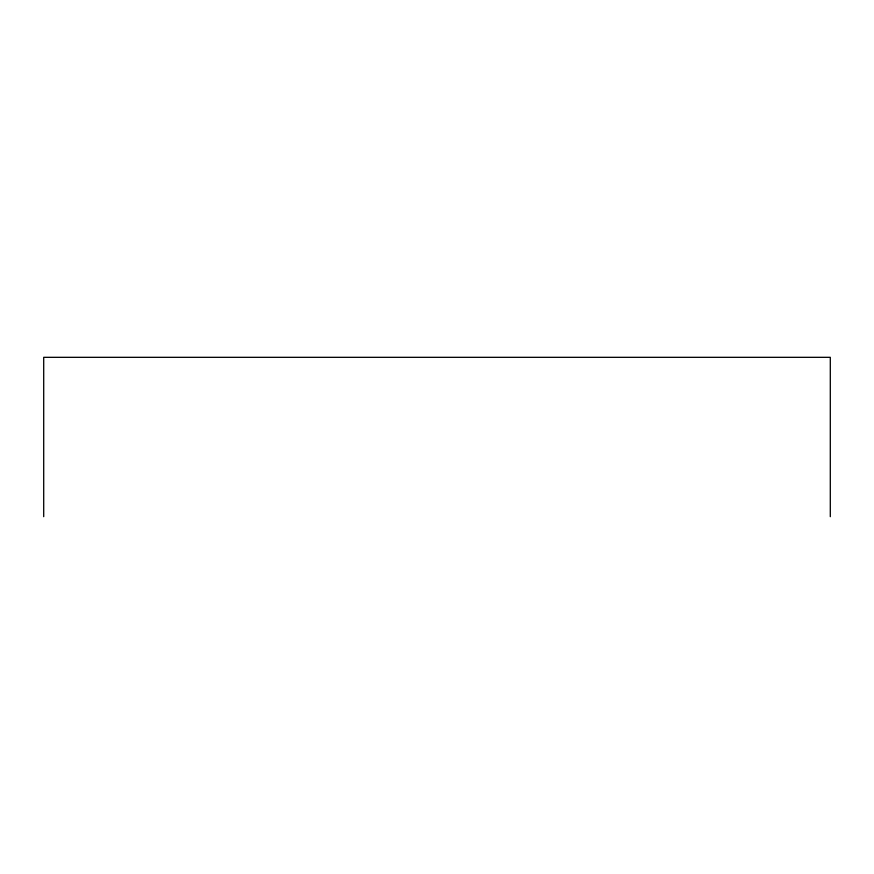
<?xml version="1.0" encoding="UTF-8"?>
<svg xmlns="http://www.w3.org/2000/svg" width="874" height="874" viewBox="0 0 874 874"><rect width="100%" height="100%" fill="white"/><g stroke="black" fill="none" stroke-linecap="round" stroke-linejoin="round"><path stroke-width="1.31" d="M830.3 516.676L830.3 357.324L43.7 357.324L43.7 516.676"/></g></svg>
